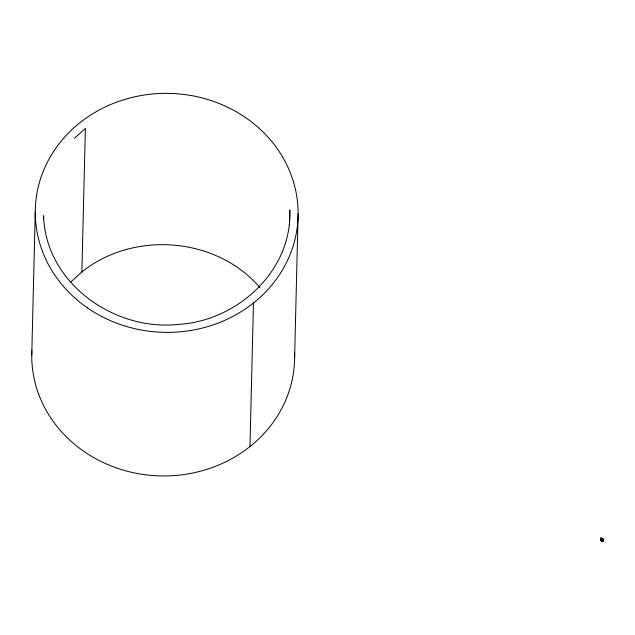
<?xml version="1.0" encoding="UTF-8"?>
<svg xmlns="http://www.w3.org/2000/svg" width="635" height="635" viewBox="0 0 635 635"><rect width="100%" height="100%" fill="white"/><g stroke="black" fill="none" stroke-linecap="round" stroke-linejoin="round"><path stroke-width="0.95" d="M600.916 540.306L600.885 538.091L601.52 538.694M600.908 540.266L601.083 538.083M601.313 540.417L601.281 538.083L601.575 539.036L601.377 538.536M601.028 540.314C601.424 538.186 601.663 544.862 601.377 538.075C601.385 539.353 603.948 539.79 602.774 539.528L601.353 539.448L600.885 538.083M601.488 538.543L601.504 541.044L603.202 541.036L601.488 540.988L601.631 539.107M601.821 541.036L601.853 539.075L601.988 540.885M602.036 539.115C603.282 543.369 601.401 539.139 603.004 540.798M602.813 541.068L602.631 539.123M601.472 539.393C604.774 539.234 601.067 540.139 603.004 540.742L602.663 541.274M602.615 541.052L602.734 539.091M602.933 541.639L602.917 539.147M603.131 539.099L602.893 541.512M602.845 539.972L603.25 539.099L602.829 541.631L602.829 539.131M31.75 355.417L35.258 211.852M43.497 219.662L43.593 215.702C45.315 282.789 114.102 331.351 178.102 324.421C236.831 321.286 292.457 271.01 289.79 210.034L289.425 224.885M70.922 281.869L81.867 271.978L85.384 128.413L74.43 138.295M249.96 446.564L253.468 302.998M294.616 357.449L298.125 213.884M601.623 540.726L602.393 540.131L601.631 539.472L602.266 540.893L602.885 539.647M602.369 540.702L602.163 540.187M602.218 541.044L602.432 539.123M602.44 540.623L602.321 540.393M602.686 541.33L602.75 540.869M602.972 539.702L603.242 539.099M602.147 540.29L602.409 540.853M602.274 540.409L602.186 540.845M602.178 540.361L601.607 540.774M81.867 271.978C133.485 230.386 216.694 236.879 259.921 287.631M601.48 540.631L603.067 540.782L602.972 541.56M601.21 538.131L601.543 540.964L601.043 540.012M601.012 538.44L601.472 539.425M602.742 540.893L601.329 540.782L601.043 539.98M601.369 539.996L601.012 540.314M294.529 352.639A131.437 119.507 1.4 0 1 162.679 475.948A131.437 119.507 1.4 0 1 31.877 350.607M87.328 307.8A131.437 119.507 1.4 0 0 297.101 228.282A131.437 119.507 1.4 0 0 115.641 102.521A131.437 119.507 1.4 0 0 87.328 307.8"/></g></svg>
